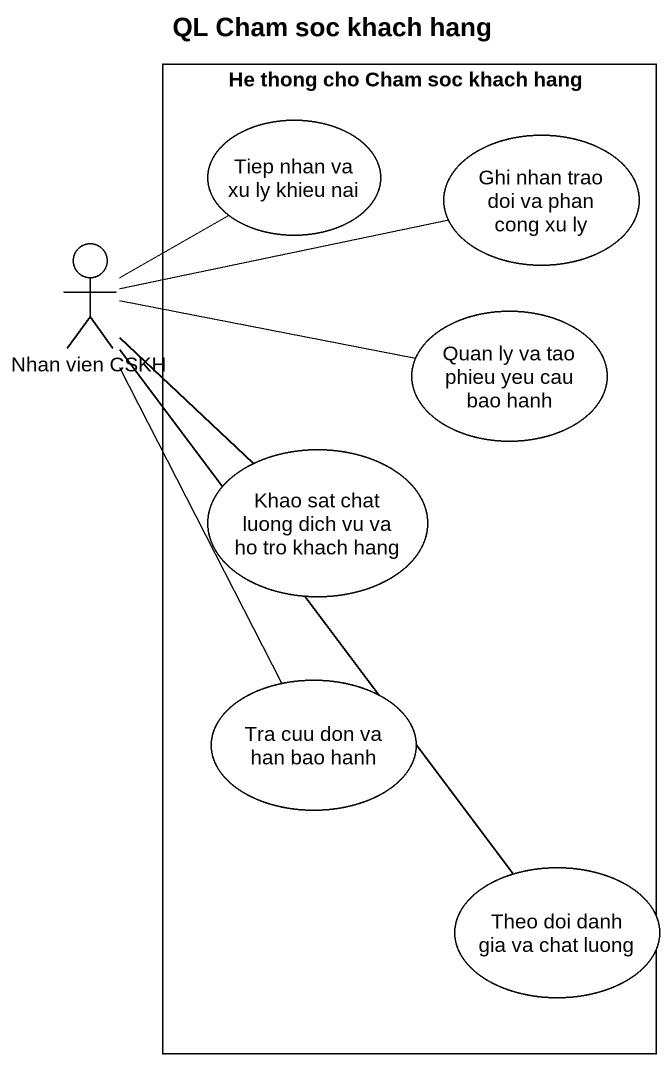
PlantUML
@startuml
title QL Cham soc khach hang
rectangle "He thong cho Cham soc khach hang" as He_thong_cho_Cham_soc_khach {
  usecase "Tiep nhan va xu ly khieu nai" as Tiep_nhan_va_xu_ly_khieu_nai
  usecase "Ghi nhan trao doi va phan cong xu ly" as Ghi_nhan_trao_doi_va_phan
  usecase "Quan ly va tao phieu yeu cau bao hanh" as Quan_ly_va_tao_phieu_yeu
  usecase "Khao sat chat luong dich vu va ho tro khach hang" as Khao_sat_chat_luong_dich_vu
  usecase "Tra cuu don va han bao hanh" as Tra_cuu_don_va_han_bao_hanh
  usecase "Theo doi danh gia va chat luong" as Theo_doi_danh_gia_va_chat
}
actor "Nhan vien CSKH" as Nhan_vien_CSKH
Nhan_vien_CSKH -up- Tiep_nhan_va_xu_ly_khieu_nai
Nhan_vien_CSKH -right- Ghi_nhan_trao_doi_va_phan
Nhan_vien_CSKH -right- Quan_ly_va_tao_phieu_yeu
Nhan_vien_CSKH -- Khao_sat_chat_luong_dich_vu
Nhan_vien_CSKH -- Tra_cuu_don_va_han_bao_hanh
Nhan_vien_CSKH -- Theo_doi_danh_gia_va_chat
@enduml
